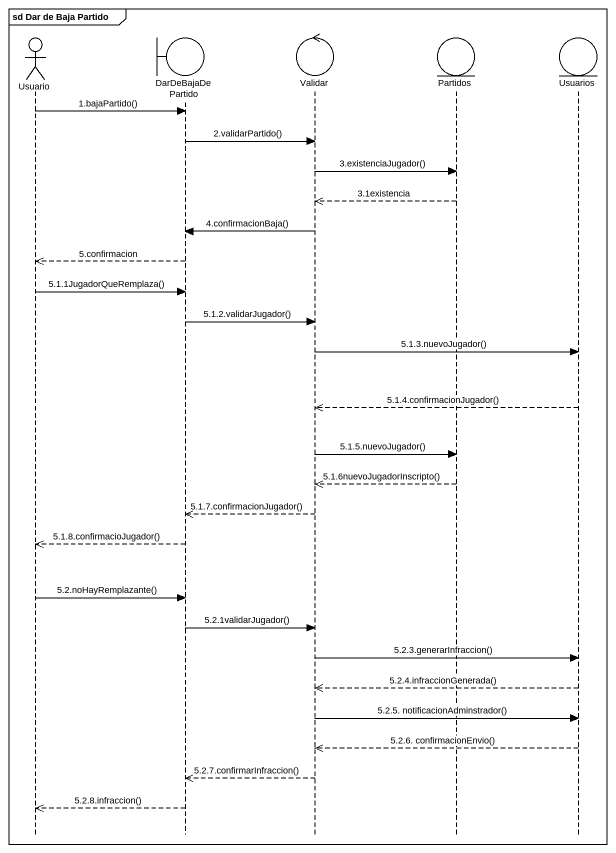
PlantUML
@startuml
mainframe sd Dar de Baja Partido
hide footbox
actor Usuario
boundary DarDeBajaDePartido
control Validar
entity Partidos
entity Usuarios

Usuario -> DarDeBajaDePartido : 1.bajaPartido()
DarDeBajaDePartido -> Validar : 2.validarPartido()
Validar -> Partidos : 3.existenciaJugador()
Partidos -->> Validar : 3.1existencia
Validar -> DarDeBajaDePartido : 4.confirmacionBaja()
DarDeBajaDePartido -->> Usuario : 5.confirmacion
Usuario -> DarDeBajaDePartido : 5.1.1JugadorQueRemplaza()
DarDeBajaDePartido -> Validar : 5.1.2.validarJugador()
Validar -> Usuarios : 5.1.3.nuevoJugador()
Usuarios -->> Validar : 5.1.4.confirmacionJugador()
Validar -> Partidos : 5.1.5.nuevoJugador()
Partidos -->> Validar : 5.1.6nuevoJugadorInscripto()
Validar -->> DarDeBajaDePartido : 5.1.7.confirmacionJugador()
DarDeBajaDePartido -->> Usuario : 5.1.8.confirmacioJugador()
Usuario -> DarDeBajaDePartido : 5.2.noHayRemplazante()
DarDeBajaDePartido -> Validar : 5.2.1validarJugador()
Validar -> Usuarios : 5.2.3.generarInfraccion()
Usuarios -->> Validar : 5.2.4.infraccionGenerada()
Validar -> Usuarios : 5.2.5. notificacionAdminstrador()
Usuarios -->> Validar : 5.2.6. confirmacionEnvio()
Validar -->> DarDeBajaDePartido : 5.2.7.confirmarInfraccion()
DarDeBajaDePartido -->> Usuario : 5.2.8.infraccion()
@enduml
